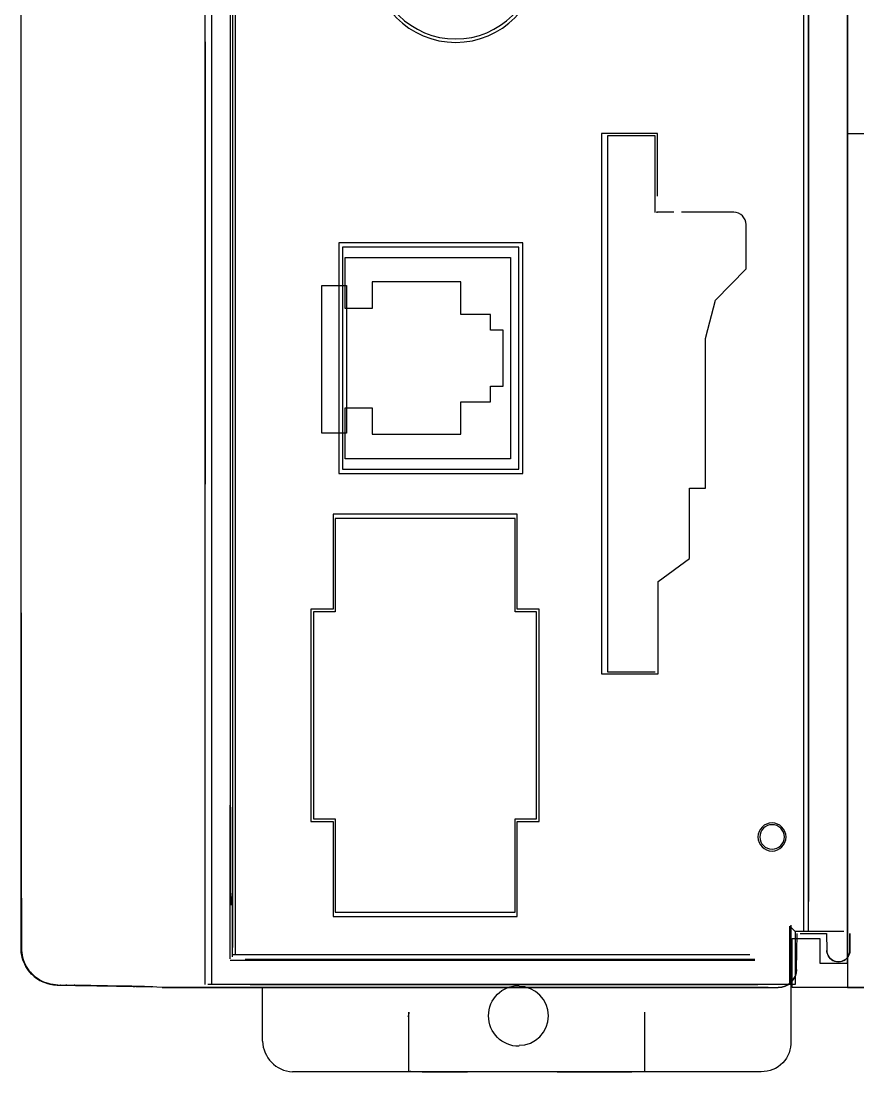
# Paper-space layout 'Sample Network Drawing - A1 Sheet' of a CAD drawing. Extents: x 49 to 806, y 22 to 564.
# Drawn here: x 574.25 to 581.06, y 123.69 to 132.24 of the extents above; entities that cross this region are included whole.
import ezdxf

# ---------------------------------------------------------------- set-up
doc = ezdxf.new("R2010")
doc.units = 0
doc.layers.add('N-EQPM-EXST', color=252, linetype='Continuous', lineweight=25)

psp = doc.layouts.new('Sample Network Drawing - A1 Sheet')

# ---------------------------------------------------------------- linework, layer by layer
at = {"layer": 'N-EQPM-EXST'}
for p, q in [((580.9797, 136.1752), (580.9797, 124.3752)), ((580.9797, 136.1752), (580.9797, 124.3752)), ((580.9797, 131.8752), (580.9797, 135.9752)), ((580.9797, 131.8752), (580.9797, 135.9752)), ((580.6213, 135.7352, 27.0586), (580.6213, 124.8323, 33.1186)), ((580.6597, 135.7365, 35.7086), (580.6597, 124.8323, 33.1186)), ((580.6641, 125.0752, 35.7586), (580.6641, 135.7365, 35.7586)), ((575.9959, 124.6414, 35.7486), (575.9959, 135.533, 27.5697)), ((575.9747, 124.7027, 35.7086), (575.9747, 135.4527, 35.7086)), ((575.8047, 124.4002, 33.1186), (575.8047, 133.8423, 35.6112)), ((575.9547, 125.3249, 35.7586), (575.9547, 133.8417, 35.7586)), ((575.9547, 125.3249, 35.7586), (575.9547, 133.8417, 35.7586)), ((575.9704, 133.8417, 35.7586), (575.9704, 124.7027, 35.7586)), ((580.9797, 131.8752), (580.9797, 131.8752)), ((580.9797, 128.3752), (580.9797, 131.8752)), ((578.9753, 131.3293, 35.7486), (578.9753, 126.93, 35.7486)), ((579.4325, 131.3293, 35.7486), (578.9753, 131.3293, 35.7486)), ((579.0241, 131.3101, 35.7086), (579.0241, 126.9452, 35.7086)), ((579.4134, 131.3101, 35.7086), (579.0241, 131.3101, 35.7086)), ((579.4134, 130.6847, 35.7086), (579.4134, 131.3101, 35.7086)), ((579.4325, 130.8187, 35.7486), (579.4325, 131.3293, 35.7486)), ((579.5642, 130.6877, 35.7086), (579.4233, 130.6877, 35.7086)), ((580.0537, 130.6877, 35.7086), (579.6267, 130.6877, 35.7086)), ((580.1537, 130.2283, 35.7086), (580.1537, 130.5877, 35.7086)), ((578.3353, 130.4403, 35.7486), (576.8367, 130.4403, 35.7486)), ((576.8367, 130.4403, 35.7486), (576.8367, 128.5607, 35.7486)), ((578.3353, 128.5607, 35.7486), (578.3353, 130.4403, 35.7486)), ((576.8666, 130.4038, 35.7086), (576.8666, 128.5975, 35.7086)), ((578.3029, 130.4038, 35.7086), (576.8666, 130.4038, 35.7086)), ((578.3029, 128.5975, 35.7086), (578.3029, 130.4038, 35.7086)), ((576.89, 130.3196, 35.7446), (578.2362, 130.3196, 35.7446)), ((576.89, 129.9043, 35.7446), (576.89, 130.3196, 35.7446)), ((578.2362, 130.3196, 35.7446), (578.2362, 128.6813, 35.7446)), ((579.9053, 129.9734, 35.7086), (580.1537, 130.2283, 35.7086)), ((577.8323, 130.1202, 35.7446), (577.1084, 130.1202, 35.7446)), ((577.1084, 130.1202, 35.7446), (577.1084, 129.9043, 35.7446)), ((577.8323, 129.8561, 35.7446), (577.8323, 130.1202, 35.7446)), ((577.1084, 129.9043, 35.7446), (576.89, 129.9043, 35.7446)), ((579.8248, 129.6715, 35.7086), (579.9053, 129.9734, 35.7086)), ((578.0736, 129.8561, 35.7446), (577.8323, 129.8561, 35.7446)), ((578.0736, 129.7291, 35.7446), (578.0736, 129.8561, 35.7446)), ((578.1752, 129.7291, 35.7446), (578.0736, 129.7291, 35.7446)), ((578.1752, 129.2719, 35.7446), (578.1752, 129.7291, 35.7446)), ((579.8237, 128.4407, 35.7086), (579.8237, 129.6637, 35.7086)), ((578.0736, 129.1449, 35.7446), (578.0736, 129.2719, 35.7446)), ((578.0736, 129.2719, 35.7446), (578.1752, 129.2719, 35.7446)), ((577.8323, 129.1449, 35.7446), (578.0736, 129.1449, 35.7446)), ((577.8323, 128.8807, 35.7446), (577.8323, 129.1449, 35.7446)), ((576.89, 129.0966, 35.7446), (577.1084, 129.0966, 35.7446)), ((576.89, 128.6813, 35.7446), (576.89, 129.0966, 35.7446)), ((577.1084, 129.0966, 35.7446), (577.1084, 128.8807, 35.7446)), ((577.1084, 128.8807, 35.7446), (577.8323, 128.8807, 35.7446)), ((578.2362, 128.6813, 35.7446), (576.89, 128.6813, 35.7446)), ((576.8367, 128.5607, 35.7486), (578.3353, 128.5607, 35.7486)), ((576.8666, 128.5975, 35.7086), (578.3029, 128.5975, 35.7086)), ((579.6937, 127.8677, 35.7086), (579.6937, 128.4407, 35.7086)), ((579.6937, 128.4407, 35.7086), (579.8237, 128.4407, 35.7086)), ((580.9797, 128.3752), (580.9797, 128.3752)), ((580.9797, 124.5752), (580.9797, 128.3752)), ((578.2895, 128.2305, 35.7486), (576.7909, 128.2305, 35.7486)), ((576.7909, 128.2305, 35.7486), (576.7909, 127.4558, 35.7486)), ((578.2729, 128.1958, 35.7086), (576.8066, 128.1958, 35.7086)), ((576.8066, 128.1958, 35.7086), (576.8066, 127.4358, 35.7086)), ((578.2729, 127.4358, 35.7086), (578.2729, 128.1958, 35.7086)), ((578.2895, 127.4558, 35.7486), (578.2895, 128.2305, 35.7486)), ((579.4376, 127.6818, 35.7486), (579.6937, 127.8677, 35.7086)), ((579.4376, 126.93, 35.7486), (579.4376, 127.6818, 35.7486)), ((574.2497, 127.4252, 29.6586), (574.2497, 125.1033, 29.6586)), ((576.7909, 127.4558, 35.7486), (576.6106, 127.4558, 35.7486)), ((576.6106, 127.4558, 35.7486), (576.6106, 125.7286, 35.7486)), ((576.8066, 127.4358, 35.7086), (576.6316, 127.4358, 35.7086)), ((576.6316, 127.4358, 35.7086), (576.6316, 125.7495, 35.7086)), ((578.4479, 127.4358, 35.7086), (578.2729, 127.4358, 35.7086)), ((578.4699, 127.4558, 35.7486), (578.2895, 127.4558, 35.7486)), ((578.4479, 125.7495, 35.7086), (578.4479, 127.4358, 35.7086)), ((578.4699, 125.7286, 35.7486), (578.4699, 127.4558, 35.7486)), ((578.9753, 126.93, 35.7486), (579.4376, 126.93, 35.7486)), ((579.0241, 126.9452, 35.7086), (579.4134, 126.9452, 35.7086)), ((576.6106, 125.7286, 35.7486), (576.7909, 125.7286, 35.7486)), ((576.6316, 125.7495, 35.7086), (576.8066, 125.7495, 35.7086)), ((576.7909, 125.7286, 35.7486), (576.7909, 124.9539, 35.7486)), ((576.8066, 125.7495, 35.7086), (576.8066, 124.9895, 35.7086)), ((578.2729, 125.7495, 35.7086), (578.4479, 125.7495, 35.7086)), ((578.2729, 124.9895, 35.7086), (578.2729, 125.7495, 35.7086)), ((578.2895, 125.7286, 35.7486), (578.4699, 125.7286, 35.7486)), ((578.2895, 124.9539, 35.7486), (578.2895, 125.7286, 35.7486)), ((574.2528, 124.6961, 29.9733), (574.2528, 125.103, 29.9733)), ((574.2541, 125.1029, 30.0352), (574.2541, 124.6961, 30.0352)), ((575.9632, 125.045, 35.7586), (575.957, 125.1415, 35.7586)), ((576.7909, 124.9539, 35.7486), (578.2895, 124.9539, 35.7486)), ((576.8066, 124.9895, 35.7086), (578.2729, 124.9895, 35.7086)), ((580.5091, 124.4002, 35.6112), (580.5091, 124.8758, 35.6112)), ((580.5297, 124.7752), (580.7547, 124.7752)), ((580.5297, 124.7752), (580.5297, 124.7752)), ((580.5297, 124.7752), (580.7547, 124.7752)), ((580.5297, 124.3752), (580.5297, 124.7752)), ((580.5297, 124.7752), (580.5297, 124.7752)), ((580.5297, 124.3752), (580.5297, 124.7752)), ((580.5297, 124.7752), (580.7547, 124.7752)), ((580.5297, 124.3752), (580.5297, 124.7752)), ((580.7547, 124.7752), (580.7547, 124.7752)), ((580.7547, 124.7752), (580.7547, 124.5752)), ((580.7547, 124.7752), (580.7547, 124.7752)), ((580.7547, 124.7752), (580.7547, 124.5752)), ((580.7547, 124.7752), (580.7547, 124.5752)), ((574.2497, 124.6962, 29.4345), (574.2497, 124.6962, 29.3728)), ((574.2497, 124.6962, 28.8345), (574.2497, 124.6962, 28.7728)), ((574.2497, 124.6962, 28.2345), (574.2497, 124.6962, 28.1436)), ((580.8111, 124.6778, 27.0586), (580.8111, 124.6778, 33.1086)), ((580.9997, 124.6795, 33.1086), (580.9997, 124.6795, 27.1586)), ((575.9537, 124.5983, 27.0586), (580.2247, 124.5983, 35.7586)), ((580.1844, 124.6414, 35.7486), (575.9697, 124.6414, 27.5186)), ((580.2247, 124.6027, 35.7086), (576.0747, 124.6027, 35.7086)), ((580.5646, 124.5225, 33.1086), (580.5646, 124.5225, 27.5186)), ((580.7547, 124.5752), (580.7547, 124.5752)), ((580.7547, 124.5752), (580.9797, 124.5752)), ((580.7547, 124.5752), (580.7547, 124.5752)), ((580.7547, 124.5752), (580.9797, 124.5752)), ((580.7547, 124.5752), (580.9797, 124.5752)), ((580.9797, 124.5752), (580.9797, 124.5752)), ((580.9797, 124.5752), (580.9797, 124.3752)), ((580.9797, 124.5752), (580.9797, 124.5752)), ((580.9797, 124.5752), (580.9797, 124.3752)), ((574.5445, 124.3962, 29.4391), (574.5445, 124.3962, 29.3681)), ((574.5445, 124.3962, 28.8391), (574.5445, 124.3962, 28.7681)), ((574.5445, 124.3962, 28.2391), (574.5445, 124.3962, 28.1436)), ((576.2167, 123.9402, 27.5086), (576.2167, 124.3752, 27.0586)), ((579.2947, 124.3752, 27.7636), (578.693, 124.3752, 27.7636)), ((580.5297, 124.3752), (580.5297, 124.3752)), ((581.6297, 124.3752), (580.5297, 124.3752)), ((580.5297, 124.3752), (580.5297, 124.3752)), ((580.9797, 124.3752), (580.5297, 124.3752)), ((580.9797, 124.3752), (580.5297, 124.3752)), ((580.9797, 124.3752), (587.5297, 124.3752)), ((580.9797, 124.3752), (580.9797, 124.3752)), ((580.9797, 124.3752), (580.9797, 124.3752)), ((580.9797, 124.3752), (587.5297, 124.3752)), ((577.4068, 123.6956, 27.5086), (577.4068, 124.1752, 27.5086)), ((579.3267, 124.1752, 27.5086), (579.3267, 123.6921, 27.5086)), ((577.517, 123.6902, 27.5186), (577.8854, 123.6902, 27.5186)), ((578.6141, 123.6902, 27.5186), (579.2225, 123.6902, 27.5186))]:
    psp.add_line(p, q, dxfattribs=at)
at = {"layer": 'N-EQPM-EXST', "extrusion": (-0.087156, 0, -0.996195)}
for p, q in [((574.2497, 128.3937, 27.0761), (574.2497, 133.8252, 27.0761)), ((574.2497, 125.0507, 27.0761), (574.2497, 128.3937, 27.0761))]:
    psp.add_line(p, q, dxfattribs=at)
at = {"layer": 'N-EQPM-EXST', "extrusion": (-1, 0, 0)}
for p, q in [((574.2497, 128.3937, 27.0761), (574.2497, 133.8252, 27.0761)), ((574.2497, 125.0507, 27.0761), (574.2497, 128.3937, 27.0761)), ((574.2497, 127.4252, 29.6586), (574.2497, 125.1033, 29.6586)), ((574.2497, 125.1033, 29.6586), (574.2497, 125.1033, 29.4345)), ((574.2497, 125.1033, 29.4345), (574.2497, 124.6962, 29.4345)), ((574.2497, 124.6962, 29.3728), (574.2497, 125.1033, 29.3728)), ((574.2497, 125.1033, 29.3728), (574.2497, 125.1033, 28.8345)), ((574.2497, 125.1033, 28.8345), (574.2497, 124.6962, 28.8345)), ((574.2497, 124.6962, 28.7728), (574.2497, 125.1033, 28.7728)), ((574.2497, 125.1033, 28.2345), (574.2497, 124.6962, 28.2345)), ((574.2497, 125.1033, 28.7728), (574.2497, 125.1033, 28.2345)), ((574.2497, 124.6962, 29.4345), (574.2497, 124.6962, 29.3728)), ((574.2497, 124.6962, 28.8345), (574.2497, 124.6962, 28.7728)), ((574.2497, 124.6962, 28.2345), (574.2497, 124.6962, 28.1436))]:
    psp.add_line(p, q, dxfattribs=at)
at = {"layer": 'N-EQPM-EXST', "extrusion": (-0.017452, 0, 0.999848)}
psp.add_line((575.7497, 124.4002, 33.1186), (575.7497, 133.8252, 35.7586), dxfattribs=at)
at = {"layer": 'N-EQPM-EXST', "extrusion": (1, 0, 0)}
for p, q in [((580.9797, 132.1752, 34.3886), (580.9797, 126.8452, 34.3886)), ((580.9797, 126.6452, 28.0151), (580.9797, 132.1752, 28.0151)), ((580.9797, 128.4053, 27.6186), (580.9797, 132.1451, 27.6186)), ((580.9797, 124.8152, 27.1586), (580.9797, 128.2862, 27.1586)), ((580.9797, 124.8152, 33.1086), (580.9797, 125.9964, 33.1086)), ((580.9997, 124.6795, 33.1086), (580.9997, 124.8152, 33.1086)), ((580.9997, 124.8152, 27.1586), (580.9997, 124.6795, 27.1586)), ((580.9997, 124.6795, 33.1086), (580.9997, 124.6795, 27.1586))]:
    psp.add_line(p, q, dxfattribs=at)
at = {"layer": 'N-EQPM-EXST', "extrusion": (0.819232, 0, -0.573462)}
for p, q in [((580.9797, 128.4053, 27.6186), (580.9797, 132.1451, 27.6186)), ((580.9797, 124.8152, 27.1586), (580.9797, 128.2862, 27.1586))]:
    psp.add_line(p, q, dxfattribs=at)
at = {"layer": 'N-EQPM-EXST', "extrusion": (0.017452, 0, -0.999848)}
for p, q in [((575.7497, 132.0759, 27.5643), (575.7497, 128.4745, 27.5643)), ((575.7497, 127.8752, 27.0813), (575.7497, 128.1752, 27.0813))]:
    psp.add_line(p, q, dxfattribs=at)
at = {"layer": 'N-EQPM-EXST', "extrusion": (0, 0, -1)}
for p, q in [((576.6997, 130.0906, 27.5186), (576.8997, 130.0906, 27.5186)), ((576.6997, 128.8906, 27.5186), (576.6997, 130.0906, 27.5186)), ((576.8997, 130.0906, 27.5186), (576.8997, 128.8906, 27.5186)), ((576.8997, 128.8906, 27.5186), (576.6997, 128.8906, 27.5186)), ((575.9537, 124.6091, 27.0586), (575.9537, 125.8613, 27.0586)), ((575.9697, 125.8452, 27.5186), (575.9697, 124.6251, 27.5186)), ((580.5646, 124.5225, 27.5186), (580.5697, 124.8152, 27.5186)), ((580.5939, 124.8152, 27.0586), (580.8087, 124.8152, 27.0586)), ((580.8087, 124.8152, 27.0586), (580.8111, 124.6778, 27.0586)), ((576.1456, 124.3752, 27.0586), (575.3997, 124.3752, 27.0586)), ((577.4447, 124.3752, 27.5186), (576.1697, 124.3752, 27.5186)), ((579.2947, 124.3752, 27.5186), (580.4147, 124.3752, 27.5186)), ((580.2772, 123.6902, 27.1086), (577.4203, 123.6896, 27.0754))]:
    psp.add_line(p, q, dxfattribs=at)
at = {"layer": 'N-EQPM-EXST', "extrusion": (0.999848, 0, 0.017452)}
for p, q in [((580.5091, 124.4002, 35.6112), (580.5091, 124.8758, 35.6112)), ((580.5091, 124.8758, 35.6112), (580.5526, 124.8323, 33.1186)), ((580.5526, 124.8323, 33.1186), (580.5526, 124.4002, 33.1186)), ((580.5526, 124.4002, 33.1186), (580.5091, 124.4002, 35.6112))]:
    psp.add_line(p, q, dxfattribs=at)
at = {"layer": 'N-EQPM-EXST', "extrusion": (0, -0.999848, 0.017452)}
for p, q in [((580.5091, 124.8758, 35.6112), (580.5526, 124.8323, 33.1186)), ((580.9497, 124.8323, 33.1186), (580.5526, 124.8323, 33.1186)), ((577.4197, 123.6902, 27.1086), (576.4597, 123.6902, 27.1086)), ((577.4128, 123.6971, 27.5086), (577.4197, 123.6902, 27.1086))]:
    psp.add_line(p, q, dxfattribs=at)
at = {"layer": 'N-EQPM-EXST', "extrusion": (0.999657, 0, 0.026177)}
psp.add_line((580.5168, 124.8835, 27.5086), (580.5168, 123.9402, 27.5086), dxfattribs=at)
at = {"layer": 'N-EQPM-EXST', "extrusion": (-0.017452, -0.999848, 0)}
for p, q in [((574.5445, 124.3962, 28.2391), (574.5445, 124.3962, 28.1436)), ((574.5445, 124.3962, 28.2391), (575.0908, 124.3867, 28.2486)), ((575.0908, 124.3867, 28.7586), (574.5445, 124.3962, 28.7681)), ((574.5445, 124.3962, 28.8391), (574.5445, 124.3962, 28.7681)), ((574.5445, 124.3962, 28.8391), (575.0908, 124.3867, 28.8486)), ((575.0908, 124.3867, 29.3586), (574.5445, 124.3962, 29.3681)), ((574.5445, 124.3962, 29.4391), (574.5445, 124.3962, 29.3681)), ((574.5445, 124.3962, 29.4391), (575.0908, 124.3867, 29.4486)), ((575.0908, 124.3867, 29.9586), (574.5475, 124.3961, 29.9681)), ((574.549, 124.3961, 30.0392), (575.0908, 124.3867, 30.0486)), ((575.0908, 124.3867, 30.5586), (574.5703, 124.3957, 30.5677)), ((574.5746, 124.3957, 30.6396), (575.0908, 124.3867, 30.6486)), ((574.6156, 124.395, 31.1669), (575.0908, 124.3867, 31.1586)), ((574.6227, 124.3948, 31.2404), (575.0908, 124.3867, 31.2486)), ((575.0908, 124.3867, 31.7586), (574.6834, 124.3938, 31.7657)), ((574.6936, 124.3936, 31.8417), (575.0908, 124.3867, 31.8486)), ((575.0908, 124.3867, 32.3586), (574.7741, 124.3922, 32.3641)), ((574.7878, 124.392, 32.4433), (575.0908, 124.3867, 32.4486)), ((575.1792, 124.3851, 31.9386), (575.1792, 124.3851, 32.2686)), ((575.1792, 124.3851, 32.5386), (575.1792, 124.3851, 32.8686)), ((575.1792, 124.3851, 31.3386), (575.1792, 124.3851, 31.6686)), ((575.1792, 124.3851, 28.3386), (575.1792, 124.3851, 28.6686)), ((575.1792, 124.3851, 30.7386), (575.1792, 124.3851, 31.0686)), ((575.1792, 124.3851, 28.9386), (575.1792, 124.3851, 29.2686)), ((575.1792, 124.3851, 30.1386), (575.1792, 124.3851, 30.4686)), ((575.1792, 124.3851, 29.5386), (575.1792, 124.3851, 29.8686)), ((575.2986, 124.383, 32.9586), (575.316, 124.3827, 32.9586)), ((575.316, 124.3827, 32.9586), (575.316, 124.3827, 28.1608))]:
    psp.add_line(p, q, dxfattribs=at)
at = {"layer": 'N-EQPM-EXST', "extrusion": (0, -1, 0)}
for p, q in [((575.3997, 124.3752, 33.1086), (580.4147, 124.3752, 33.1086)), ((575.3997, 124.3752, 27.0586), (575.3997, 124.3752, 33.1086)), ((576.1456, 124.3752, 27.0586), (575.3997, 124.3752, 27.0586)), ((580.5526, 124.4002, 33.1186), (575.7697, 124.4002, 33.1186)), ((580.3591, 124.4002, 35.7586), (575.9632, 124.4002, 35.7586)), ((580.3331, 124.3752, 32.9217), (576.0064, 124.3752, 32.9217)), ((580.3331, 124.3752, 32.6455), (576.0064, 124.3752, 32.6455)), ((580.3331, 124.3752, 30.1017), (576.0364, 124.3752, 30.1017)), ((576.0364, 124.3752, 29.6055), (578.1047, 124.3752, 29.6055)), ((578.0805, 124.3752, 29.5017), (576.0364, 124.3752, 29.5017)), ((576.0364, 124.3752, 29.0055), (577.9884, 124.3752, 29.0055)), ((577.9716, 124.3752, 28.9017), (576.0364, 124.3752, 28.9017)), ((576.0364, 124.3752, 28.4055), (577.8963, 124.3752, 28.4055)), ((577.8814, 124.3752, 28.3017), (576.0364, 124.3752, 28.3017)), ((576.0364, 124.3752, 27.8055), (577.8122, 124.3752, 27.8055)), ((576.0364, 124.3752, 32.0055), (580.3331, 124.3752, 32.0055)), ((580.3331, 124.3752, 32.5017), (576.0364, 124.3752, 32.5017)), ((576.0364, 124.3752, 31.4055), (580.3331, 124.3752, 31.4055)), ((580.3331, 124.3752, 31.9017), (576.0364, 124.3752, 31.9017)), ((576.0364, 124.3752, 30.8055), (580.3331, 124.3752, 30.8055)), ((580.3331, 124.3752, 31.3017), (576.0364, 124.3752, 31.3017)), ((576.0364, 124.3752, 30.2055), (580.3331, 124.3752, 30.2055)), ((580.3331, 124.3752, 30.7017), (576.0364, 124.3752, 30.7017)), ((576.1147, 124.4002, 33.9311), (580.2497, 124.4002, 33.9311)), ((580.2497, 124.4002, 34.3961), (576.1147, 124.4002, 34.3961)), ((576.1147, 124.4002, 34.5311), (580.2497, 124.4002, 34.5311)), ((580.2497, 124.4002, 34.9961), (576.1147, 124.4002, 34.9961)), ((580.2497, 124.4002, 33.7961), (576.1397, 124.4002, 33.7961)), ((576.1397, 124.4002, 33.3311), (580.2497, 124.4002, 33.3311)), ((577.4447, 124.3752, 27.5186), (576.1697, 124.3752, 27.5186)), ((578.3948, 124.3752, 29.6055), (580.3331, 124.3752, 29.6055)), ((580.3331, 124.3752, 29.5017), (578.419, 124.3752, 29.5017)), ((578.5111, 124.3752, 29.0055), (580.3331, 124.3752, 29.0055)), ((580.3331, 124.3752, 28.9017), (578.5279, 124.3752, 28.9017)), ((578.6032, 124.3752, 28.4055), (580.3331, 124.3752, 28.4055)), ((580.3331, 124.3752, 28.3017), (578.6181, 124.3752, 28.3017)), ((578.6873, 124.3752, 27.8055), (580.3331, 124.3752, 27.8055)), ((579.2947, 124.3752, 27.7636), (578.693, 124.3752, 27.7636)), ((579.2947, 124.3752, 27.5186), (580.4147, 124.3752, 27.5186)), ((580.5526, 124.4002, 33.1186), (580.5091, 124.4002, 35.6112)), ((577.517, 123.6902, 27.5186), (577.8854, 123.6902, 27.5186)), ((577.517, 123.6902, 27.0586), (577.517, 123.6902, 27.5186)), ((577.517, 123.6902, 27.0586), (577.8854, 123.6902, 27.0586)), ((577.8854, 123.6902, 27.5186), (577.8854, 123.6902, 27.0586)), ((578.6141, 123.6902, 27.0586), (579.2225, 123.6902, 27.0586)), ((578.6141, 123.6902, 27.0586), (578.6141, 123.6902, 27.5186)), ((578.6141, 123.6902, 27.5186), (579.2225, 123.6902, 27.5186))]:
    psp.add_line(p, q, dxfattribs=at)
at = {"layer": 'N-EQPM-EXST'}
psp.add_lwpolyline([(587.5297, 131.3252), (580.9797, 131.3252)], dxfattribs=at)
at = {"layer": 'N-EQPM-EXST', "extrusion": (1, 0, 0)}
psp.add_arc((130.2752, 0, 580.9797), 35.53, 82.7823, 97.2177, dxfattribs=at)
psp.add_arc((130.2752, 0, 580.9797), 35.53, 82.7823, 97.2177, dxfattribs=at)
at = {"layer": 'N-EQPM-EXST'}
for centre, radius, start, end in [((577.7892, 132.7517, 35.7486), 0.6807, 180, 0), ((577.7887, 132.7517, 35.7086), 0.6531, 180, 0), ((580.0537, 130.5877, 35.7086), 0.1, 0, 90), ((580.1412, 130.6663, 35.7486), 0.0762, 0, 0), ((579.8339, 128.283, 35.7486), 0.0762, 180, 180), ((580.3647, 125.6016, 35.7486), 0.1143, 0, 180), ((580.3657, 125.6017, 35.7086), 0.1, 0, 180), ((580.3647, 125.6016, 35.7486), 0.1143, 180, 0), ((580.3657, 125.6017, 35.7086), 0.1, 180, 0), ((574.5497, 124.6962, 28.1436), 0.3, 180, 268.99997), ((580.9054, 124.6795, 33.1086), 0.0943, 181, 194.93693), ((580.9054, 124.6795, 33.1086), 0.0943, 345.06307, 0), ((580.4147, 124.5252, 33.1086), 0.15, 270, 359), ((578.3047, 124.1452, 27.5186), 0.24, 270, 90), ((576.4721, 123.9453, 26.7086), 0.2554, 181.1468, 267.23048), ((577.517, 123.7402, 27.5186), 0.05, 270, 270), ((578.6141, 123.7402, 27.5186), 0.05, 270, 270)]:
    psp.add_arc(centre, radius, start, end, dxfattribs=at)
at = {"layer": 'N-EQPM-EXST', "extrusion": (-1, 0, 0)}
psp.add_arc((-123.3509, 27.1042, -574.2497), 1.7, 142.30933, 180.94688, dxfattribs=at)
at = {"layer": 'N-EQPM-EXST', "extrusion": (0, 0, -1)}
for centre, radius, start, end in [((-580.9054, 124.6795, -27.0586), 0.0943, 345.06307, 359), ((-580.9054, 124.6795, -27.0586), 0.0943, 345.06307, 359), ((-580.4147, 124.5252, -27.5186), 0.15, 181, 270), ((-580.4147, 124.5252, -27.5186), 0.15, 181, 270), ((-578.3047, 124.1452, -27.0586), 0.248, 270, 90), ((-580.2843, 123.9232, -27.9086), 0.2331, 175.81714, 271.73132), ((-577.8854, 123.7402, -27.0586), 0.05, 270, 270)]:
    psp.add_arc(centre, radius, start, end, dxfattribs=at)
at = {"layer": 'N-EQPM-EXST', "extrusion": (0, -1, 0)}
psp.add_arc((580.3591, 35.6086, -124.4002), 0.15, 1, 90, dxfattribs=at)
psp.add_arc((580.3591, 35.6086, -124.4002), 0.15, 1, 90, dxfattribs=at)
at = {"layer": 'N-EQPM-EXST', "extrusion": (1, 0, 0)}
for centre, major_axis, start_param, end_param in [((575.7497, 132.2259, 27.3586), (0, 0.1061, 0.1061), 2.356347, 3.926839), ((575.7497, 128.3244, 27.3586), (0, 0.1061, -0.1061), -0.785246, 0.785246)]:
    psp.add_ellipse(centre, major_axis=major_axis, ratio=0.999695, start_param=start_param, end_param=end_param, dxfattribs=at)
at = {"layer": 'N-EQPM-EXST'}
psp.add_ellipse((579.4238, 130.6356, 35.7086), major_axis=(-0.0006, 0.052), ratio=0.576654, start_param=-0.330841, end_param=-0.007105, dxfattribs=at)
at = {"layer": 'N-EQPM-EXST', "extrusion": (0.819232, 0, -0.573462)}
psp.add_ellipse((580.9054, 124.6795, 27.0239), major_axis=(-0.0943, 0, -0.1347), ratio=0.573462, start_param=3.141593, end_param=3.926991, dxfattribs=at)
at = {"layer": 'N-EQPM-EXST', "extrusion": (0, -0.819232, -0.573462)}
psp.add_ellipse((580.9054, 124.6795, 27.0239), major_axis=(0, -0.0943, 0.1347), ratio=0.573462, start_param=-0.785398, end_param=1.310098, dxfattribs=at)
at = {"layer": 'N-EQPM-EXST', "extrusion": (0, -0.819232, 0.573462)}
psp.add_ellipse((580.9054, 124.6795, 33.1433), major_axis=(0, -0.0943, -0.1347), ratio=0.573462, start_param=-1.310098, end_param=1.310098, dxfattribs=at)
at = {"layer": 'N-EQPM-EXST', "extrusion": (0, 0, -1)}
psp.add_ellipse((577.3067, 124.1751, 27.5086), major_axis=(-0.0832, -0.0555), ratio=0.999505, start_param=3.729308, end_param=4.124217, dxfattribs=at)
at = {"layer": 'N-EQPM-EXST'}
for points, knots in [([(579.8248, 129.6715, 35.7086), (579.8246, 129.6708, 35.7086), (579.8244, 129.6695, 35.7086), (579.8238, 129.6683, 35.7086), (579.8237, 129.6677, 35.7086)], [0, 0, 0, 0, 0.000772147, 0.001548348, 0.001548348, 0.001548348, 0.001548348]), ([(579.8237, 129.6677, 35.7086), (579.8237, 129.667, 35.7086), (579.8239, 129.6657, 35.7086), (579.8237, 129.6644, 35.7086), (579.8237, 129.6637, 35.7086)], [0, 0, 0, 0, 0.00077876, 0.001548337, 0.001548337, 0.001548337, 0.001548337]), ([(575.957, 125.1415, 35.7586), (575.9568, 125.143, 35.7586), (575.9567, 125.1464, 35.7586), (575.9565, 125.1517, 35.7586), (575.9563, 125.1578, 35.7586), (575.9561, 125.1645, 35.7586), (575.956, 125.1715, 35.7586), (575.9558, 125.1787, 35.7586), (575.9557, 125.1858, 35.7586), (575.9556, 125.1929, 35.7586), (575.9555, 125.2004, 35.7586), (575.9553, 125.2084, 35.7586), (575.9552, 125.2171, 35.7586), (575.9551, 125.2266, 35.7586), (575.955, 125.2369, 35.7586), (575.955, 125.2481, 35.7586), (575.9549, 125.2605, 35.7586), (575.9548, 125.2742, 35.7586), (575.9547, 125.2895, 35.7586), (575.9547, 125.3066, 35.7586), (575.9547, 125.3186, 35.7586), (575.9547, 125.3249, 35.7586)], [0, 0, 0, 0, 0.00176866, 0.00399413, 0.00632058, 0.00898192, 0.0118436, 0.01468189, 0.01744171, 0.02021304, 0.02312162, 0.02626697, 0.02968851, 0.03340474, 0.03743685, 0.0418422, 0.04669568, 0.05207465, 0.05806013, 0.06474098, 0.07222877, 0.07222877, 0.07222877, 0.07222877]), ([(574.2497, 125.1033, 29.6586), (574.2497, 125.1033, 29.6848), (574.2499, 125.1033, 29.7373), (574.2504, 125.1032, 29.8159), (574.2514, 125.1031, 29.8946), (574.2523, 125.1031, 29.9471), (574.2528, 125.103, 29.9733)], [0, 0, 0, 0, 0.0309644, 0.0619353, 0.0929125, 0.1238965, 0.1238965, 0.1238965, 0.1238965]), ([(574.5445, 124.3962, 29.3681), (574.5187, 124.3966, 29.3685), (574.467, 124.4043, 29.3693), (574.395, 124.4352, 29.3705), (574.3334, 124.4835, 29.3714), (574.2861, 124.546, 29.3722), (574.2565, 124.6185, 29.3727), (574.2497, 124.6703, 29.3728), (574.2497, 124.6962, 29.3728)], [0, 0, 0, 0, 0.0304861, 0.0609834, 0.0914907, 0.1219958, 0.1524871, 0.1829649, 0.1829649, 0.1829649, 0.1829649]), ([(574.5445, 124.3962, 29.4391), (574.5187, 124.3966, 29.4387), (574.467, 124.4043, 29.4379), (574.395, 124.4352, 29.4367), (574.3334, 124.4835, 29.4358), (574.2861, 124.546, 29.435), (574.2565, 124.6185, 29.4346), (574.2497, 124.6703, 29.4345), (574.2497, 124.6962, 29.4345)], [0, 0, 0, 0, 0.0304873, 0.0609837, 0.0914906, 0.1219954, 0.1524859, 0.1829649, 0.1829649, 0.1829649, 0.1829649]), ([(574.5445, 124.3962, 28.7681), (574.5187, 124.3966, 28.7685), (574.467, 124.4043, 28.7693), (574.395, 124.4352, 28.7705), (574.3334, 124.4835, 28.7714), (574.2861, 124.546, 28.7722), (574.2565, 124.6185, 28.7727), (574.2497, 124.6703, 28.7728), (574.2497, 124.6962, 28.7728)], [0, 0, 0, 0, 0.0304861, 0.0609834, 0.0914907, 0.1219958, 0.1524871, 0.1829649, 0.1829649, 0.1829649, 0.1829649]), ([(574.5445, 124.3962, 28.8391), (574.5187, 124.3966, 28.8387), (574.467, 124.4043, 28.8379), (574.395, 124.4352, 28.8367), (574.3334, 124.4835, 28.8358), (574.2861, 124.546, 28.835), (574.2565, 124.6185, 28.8346), (574.2497, 124.6703, 28.8345), (574.2497, 124.6962, 28.8345)], [0, 0, 0, 0, 0.0304873, 0.0609837, 0.0914906, 0.1219954, 0.1524859, 0.1829649, 0.1829649, 0.1829649, 0.1829649]), ([(574.5445, 124.3962, 28.2391), (574.5187, 124.3966, 28.2387), (574.467, 124.4043, 28.2379), (574.395, 124.4352, 28.2367), (574.3334, 124.4835, 28.2358), (574.2861, 124.546, 28.235), (574.2565, 124.6185, 28.2346), (574.2497, 124.6703, 28.2345), (574.2497, 124.6962, 28.2345)], [0, 0, 0, 0, 0.0304873, 0.0609837, 0.0914906, 0.1219954, 0.1524859, 0.1829649, 0.1829649, 0.1829649, 0.1829649]), ([(574.2528, 124.6961, 29.9733), (574.2528, 124.6703, 29.9733), (574.2595, 124.6184, 29.9732), (574.2892, 124.546, 29.9726), (574.3364, 124.4835, 29.9718), (574.3981, 124.4351, 29.9707), (574.47, 124.4042, 29.9694), (574.5217, 124.3966, 29.9685), (574.5475, 124.3961, 29.9681)], [0, 0, 0, 0, 0.0304814, 0.0609731, 0.0914772, 0.1219812, 0.152473, 0.1829544, 0.1829544, 0.1829544, 0.1829544]), ([(574.549, 124.3961, 30.0392), (574.5232, 124.3966, 30.0388), (574.4713, 124.4042, 30.0381), (574.3993, 124.4352, 30.0372), (574.3376, 124.4836, 30.0363), (574.2904, 124.5461, 30.0357), (574.2608, 124.6185, 30.0353), (574.2541, 124.6703, 30.0352), (574.2541, 124.6961, 30.0352)], [0, 0, 0, 0, 0.0305622, 0.061104, 0.091612, 0.1221046, 0.1525681, 0.1830164, 0.1830164, 0.1830164, 0.1830164]), ([(574.5445, 124.3962, 28.1436), (574.6302, 124.3947, 28.1455), (574.8017, 124.3917, 28.1494), (575.0588, 124.3872, 28.1551), (575.2303, 124.3842, 28.1589), (575.316, 124.3827, 28.1608)], [0, 0, 0, 0, 0.1012838, 0.2025674, 0.303851, 0.303851, 0.303851, 0.303851]), ([(574.549, 124.3961, 30.0392), (574.5488, 124.3961, 30.0273), (574.5482, 124.3961, 30.0036), (574.5477, 124.3961, 29.9799), (574.5475, 124.3961, 29.9681)], [0, 0, 0, 0, 0.01399629, 0.02799382, 0.02799382, 0.02799382, 0.02799382]), ([(574.549, 124.3961, 30.0392), (574.5488, 124.3961, 30.0273), (574.5482, 124.3961, 30.0036), (574.5477, 124.3961, 29.9799), (574.5475, 124.3961, 29.9681)], [0, 0, 0, 0, 0.01399629, 0.02799382, 0.02799382, 0.02799382, 0.02799382]), ([(574.5746, 124.3957, 30.6396), (574.5738, 124.3957, 30.6276), (574.5724, 124.3957, 30.6036), (574.571, 124.3957, 30.5797), (574.5703, 124.3957, 30.5677)], [0, 0, 0, 0, 0.01418379, 0.02836867, 0.02836867, 0.02836867, 0.02836867]), ([(574.5746, 124.3957, 30.6396), (574.5738, 124.3957, 30.6276), (574.5724, 124.3957, 30.6036), (574.571, 124.3957, 30.5797), (574.5703, 124.3957, 30.5677)], [0, 0, 0, 0, 0.01418379, 0.02836867, 0.02836867, 0.02836867, 0.02836867]), ([(574.6227, 124.3948, 31.2404), (574.6215, 124.3949, 31.2282), (574.6191, 124.3949, 31.2037), (574.6167, 124.3949, 31.1791), (574.6156, 124.395, 31.1669)], [0, 0, 0, 0, 0.01454754, 0.02909611, 0.02909611, 0.02909611, 0.02909611]), ([(574.6227, 124.3948, 31.2404), (574.6215, 124.3949, 31.2282), (574.6191, 124.3949, 31.2037), (574.6167, 124.3949, 31.1791), (574.6156, 124.395, 31.1669)], [0, 0, 0, 0, 0.01454754, 0.02909611, 0.02909611, 0.02909611, 0.02909611]), ([(574.6936, 124.3936, 31.8417), (574.6919, 124.3936, 31.829), (574.6885, 124.3937, 31.8037), (574.6851, 124.3937, 31.7784), (574.6834, 124.3938, 31.7657)], [0, 0, 0, 0, 0.01509245, 0.0301855, 0.0301855, 0.0301855, 0.0301855]), ([(574.6936, 124.3936, 31.8417), (574.6919, 124.3936, 31.829), (574.6885, 124.3937, 31.8037), (574.6851, 124.3937, 31.7784), (574.6834, 124.3938, 31.7657)], [0, 0, 0, 0, 0.01509245, 0.0301855, 0.0301855, 0.0301855, 0.0301855]), ([(574.7878, 124.392, 32.4433), (574.7855, 124.392, 32.4301), (574.7809, 124.3921, 32.4037), (574.7764, 124.3922, 32.3773), (574.7741, 124.3922, 32.3641)], [0, 0, 0, 0, 0.01582626, 0.03165167, 0.03165167, 0.03165167, 0.03165167]), ([(574.7878, 124.392, 32.4433), (574.7855, 124.392, 32.4301), (574.7809, 124.3921, 32.4037), (574.7764, 124.3922, 32.3773), (574.7741, 124.3922, 32.3641)], [0, 0, 0, 0, 0.01582626, 0.03165167, 0.03165167, 0.03165167, 0.03165167]), ([(575.089, 124.3903, 32.9628), (575.0963, 124.3896, 32.9625), (575.1109, 124.3883, 32.9598), (575.1315, 124.3864, 32.9505), (575.1436, 124.3857, 32.9411), (575.1491, 124.3856, 32.9358)], [0, 0, 0, 0, 0.00858256, 0.01744656, 0.02653363, 0.02653363, 0.02653363, 0.02653363]), ([(575.1792, 124.3851, 32.2686), (575.1792, 124.3851, 32.2779), (575.1763, 124.3852, 32.2966), (575.1636, 124.3854, 32.3218), (575.1437, 124.3857, 32.342), (575.1187, 124.3862, 32.3552), (575.1001, 124.3865, 32.3584), (575.0908, 124.3867, 32.3586)], [0, 0, 0, 0, 0.0109615, 0.02192703, 0.03289195, 0.04385935, 0.05482276, 0.05482276, 0.05482276, 0.05482276]), ([(575.0908, 124.3867, 32.4486), (575.1001, 124.3865, 32.4488), (575.1187, 124.3862, 32.452), (575.1438, 124.3857, 32.4652), (575.1636, 124.3854, 32.4854), (575.1763, 124.3852, 32.5106), (575.1792, 124.3851, 32.5293), (575.1792, 124.3851, 32.5386)], [0, 0, 0, 0, 0.01096508, 0.02193278, 0.03289771, 0.04386294, 0.05482276, 0.05482276, 0.05482276, 0.05482276]), ([(575.0908, 124.3867, 31.8486), (575.1001, 124.3865, 31.8488), (575.1187, 124.3862, 31.852), (575.1438, 124.3857, 31.8652), (575.1636, 124.3854, 31.8854), (575.1763, 124.3852, 31.9106), (575.1792, 124.3851, 31.9293), (575.1792, 124.3851, 31.9386)], [0, 0, 0, 0, 0.01096508, 0.02193278, 0.03289771, 0.04386294, 0.05482276, 0.05482276, 0.05482276, 0.05482276]), ([(575.1792, 124.3851, 31.6686), (575.1792, 124.3851, 31.6779), (575.1763, 124.3852, 31.6966), (575.1636, 124.3854, 31.7218), (575.1437, 124.3857, 31.742), (575.1187, 124.3862, 31.7552), (575.1001, 124.3865, 31.7584), (575.0908, 124.3867, 31.7586)], [0, 0, 0, 0, 0.0109615, 0.02192703, 0.03289195, 0.04385935, 0.05482276, 0.05482276, 0.05482276, 0.05482276]), ([(575.0908, 124.3867, 31.2486), (575.1001, 124.3865, 31.2488), (575.1187, 124.3862, 31.252), (575.1438, 124.3857, 31.2652), (575.1636, 124.3854, 31.2854), (575.1763, 124.3852, 31.3106), (575.1792, 124.3851, 31.3293), (575.1792, 124.3851, 31.3386)], [0, 0, 0, 0, 0.01096508, 0.02193278, 0.03289771, 0.04386294, 0.05482276, 0.05482276, 0.05482276, 0.05482276]), ([(575.0908, 124.3867, 28.2486), (575.1001, 124.3865, 28.2488), (575.1187, 124.3862, 28.252), (575.1438, 124.3857, 28.2652), (575.1636, 124.3854, 28.2854), (575.1763, 124.3852, 28.3106), (575.1792, 124.3851, 28.3293), (575.1792, 124.3851, 28.3386)], [0, 0, 0, 0, 0.01096508, 0.02193278, 0.03289771, 0.04386294, 0.05482276, 0.05482276, 0.05482276, 0.05482276]), ([(575.1792, 124.3851, 28.6686), (575.1792, 124.3851, 28.6779), (575.1763, 124.3852, 28.6966), (575.1636, 124.3854, 28.7218), (575.1437, 124.3857, 28.742), (575.1187, 124.3862, 28.7552), (575.1001, 124.3865, 28.7584), (575.0908, 124.3867, 28.7586)], [0, 0, 0, 0, 0.0109615, 0.02192703, 0.03289195, 0.04385935, 0.05482276, 0.05482276, 0.05482276, 0.05482276]), ([(575.1792, 124.3851, 31.0686), (575.1792, 124.3851, 31.0779), (575.1763, 124.3852, 31.0966), (575.1636, 124.3854, 31.1218), (575.1437, 124.3857, 31.142), (575.1187, 124.3862, 31.1552), (575.1001, 124.3865, 31.1584), (575.0908, 124.3867, 31.1586)], [0, 0, 0, 0, 0.0109615, 0.02192703, 0.03289195, 0.04385935, 0.05482276, 0.05482276, 0.05482276, 0.05482276]), ([(575.0908, 124.3867, 30.6486), (575.1001, 124.3865, 30.6488), (575.1187, 124.3862, 30.652), (575.1438, 124.3857, 30.6652), (575.1636, 124.3854, 30.6854), (575.1763, 124.3852, 30.7106), (575.1792, 124.3851, 30.7293), (575.1792, 124.3851, 30.7386)], [0, 0, 0, 0, 0.01096508, 0.02193278, 0.03289771, 0.04386294, 0.05482276, 0.05482276, 0.05482276, 0.05482276]), ([(575.0908, 124.3867, 28.8486), (575.1001, 124.3865, 28.8488), (575.1187, 124.3862, 28.852), (575.1438, 124.3857, 28.8652), (575.1636, 124.3854, 28.8854), (575.1763, 124.3852, 28.9106), (575.1792, 124.3851, 28.9293), (575.1792, 124.3851, 28.9386)], [0, 0, 0, 0, 0.01096508, 0.02193278, 0.03289771, 0.04386294, 0.05482276, 0.05482276, 0.05482276, 0.05482276]), ([(575.1792, 124.3851, 29.2686), (575.1792, 124.3851, 29.2779), (575.1763, 124.3852, 29.2966), (575.1636, 124.3854, 29.3218), (575.1437, 124.3857, 29.342), (575.1187, 124.3862, 29.3552), (575.1001, 124.3865, 29.3584), (575.0908, 124.3867, 29.3586)], [0, 0, 0, 0, 0.0109615, 0.02192703, 0.03289195, 0.04385935, 0.05482276, 0.05482276, 0.05482276, 0.05482276]), ([(575.1792, 124.3851, 30.4686), (575.1792, 124.3851, 30.4779), (575.1763, 124.3852, 30.4966), (575.1636, 124.3854, 30.5218), (575.1437, 124.3857, 30.542), (575.1187, 124.3862, 30.5552), (575.1001, 124.3865, 30.5584), (575.0908, 124.3867, 30.5586)], [0, 0, 0, 0, 0.0109615, 0.02192703, 0.03289195, 0.04385935, 0.05482276, 0.05482276, 0.05482276, 0.05482276]), ([(575.0908, 124.3867, 30.0486), (575.1001, 124.3865, 30.0488), (575.1187, 124.3862, 30.052), (575.1438, 124.3857, 30.0652), (575.1636, 124.3854, 30.0854), (575.1763, 124.3852, 30.1106), (575.1792, 124.3851, 30.1293), (575.1792, 124.3851, 30.1386)], [0, 0, 0, 0, 0.01096508, 0.02193278, 0.03289771, 0.04386294, 0.05482276, 0.05482276, 0.05482276, 0.05482276]), ([(575.0908, 124.3867, 29.4486), (575.1001, 124.3865, 29.4488), (575.1187, 124.3862, 29.452), (575.1438, 124.3857, 29.4652), (575.1636, 124.3854, 29.4854), (575.1763, 124.3852, 29.5106), (575.1792, 124.3851, 29.5293), (575.1792, 124.3851, 29.5386)], [0, 0, 0, 0, 0.01096508, 0.02193278, 0.03289771, 0.04386294, 0.05482276, 0.05482276, 0.05482276, 0.05482276]), ([(575.1792, 124.3851, 29.8686), (575.1792, 124.3851, 29.8779), (575.1763, 124.3852, 29.8966), (575.1636, 124.3854, 29.9218), (575.1437, 124.3857, 29.942), (575.1187, 124.3862, 29.9552), (575.1001, 124.3865, 29.9584), (575.0908, 124.3867, 29.9586)], [0, 0, 0, 0, 0.0109615, 0.02192703, 0.03289195, 0.04385935, 0.05482276, 0.05482276, 0.05482276, 0.05482276]), ([(575.3997, 124.3752, 33.1086), (575.2733, 124.3835, 32.9586), (575.2227, 124.3844, 32.9548), (575.1732, 124.3852, 32.9433), (575.1491, 124.3856, 32.9358)], [0, 0, 0, 0, 0.02989786, 0.05969075, 0.05969075, 0.05969075, 0.05969075]), ([(575.1792, 124.3851, 32.8686), (575.1792, 124.3851, 32.8769), (575.1769, 124.3852, 32.8939), (575.1664, 124.3853, 32.9172), (575.1554, 124.3855, 32.9302), (575.1491, 124.3856, 32.9358)], [0, 0, 0, 0, 0.00984186, 0.0199022, 0.02974554, 0.02974554, 0.02974554, 0.02974554]), ([(575.3997, 124.3752, 33.1086), (575.2733, 124.3835, 32.9586), (575.2227, 124.3844, 32.9548), (575.1732, 124.3852, 32.9433), (575.1491, 124.3856, 32.9358)], [0, 0, 0, 0, 0.02989786, 0.05969075, 0.05969075, 0.05969075, 0.05969075])]:
    psp.add_open_spline(points, degree=3, knots=knots, dxfattribs=at)
psp.add_open_spline([(574.2541, 124.6961, 30.0352), (574.2536, 124.6961, 30.0146), (574.2532, 124.6961, 29.9939), (574.2528, 124.6961, 29.9733)], degree=3, dxfattribs=at)
psp.add_open_spline([(574.2541, 124.6961, 30.0352), (574.2536, 124.6961, 30.0146), (574.2532, 124.6961, 29.9939), (574.2528, 124.6961, 29.9733)], degree=3, dxfattribs=at)

doc.saveas('drawing.dxf')
